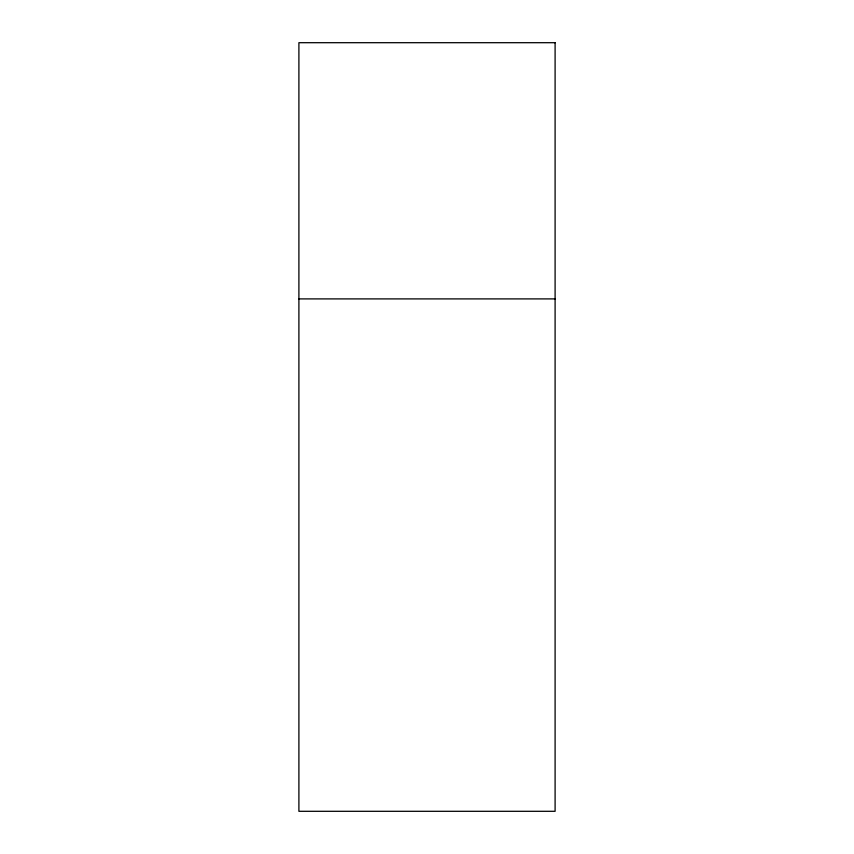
<?xml version="1.0" encoding="UTF-8"?>
<svg xmlns="http://www.w3.org/2000/svg" width="854" height="854" viewBox="0 0 854 854"><rect width="100%" height="100%" fill="white"/><g stroke="black" fill="none" stroke-linecap="round" stroke-linejoin="round"><path stroke-width="1.28" d="M298.9 298.9L555.1 298.9M555.1 42.7L298.9 42.7L298.9 811.3L555.1 811.3L555.1 42.7"/></g></svg>
